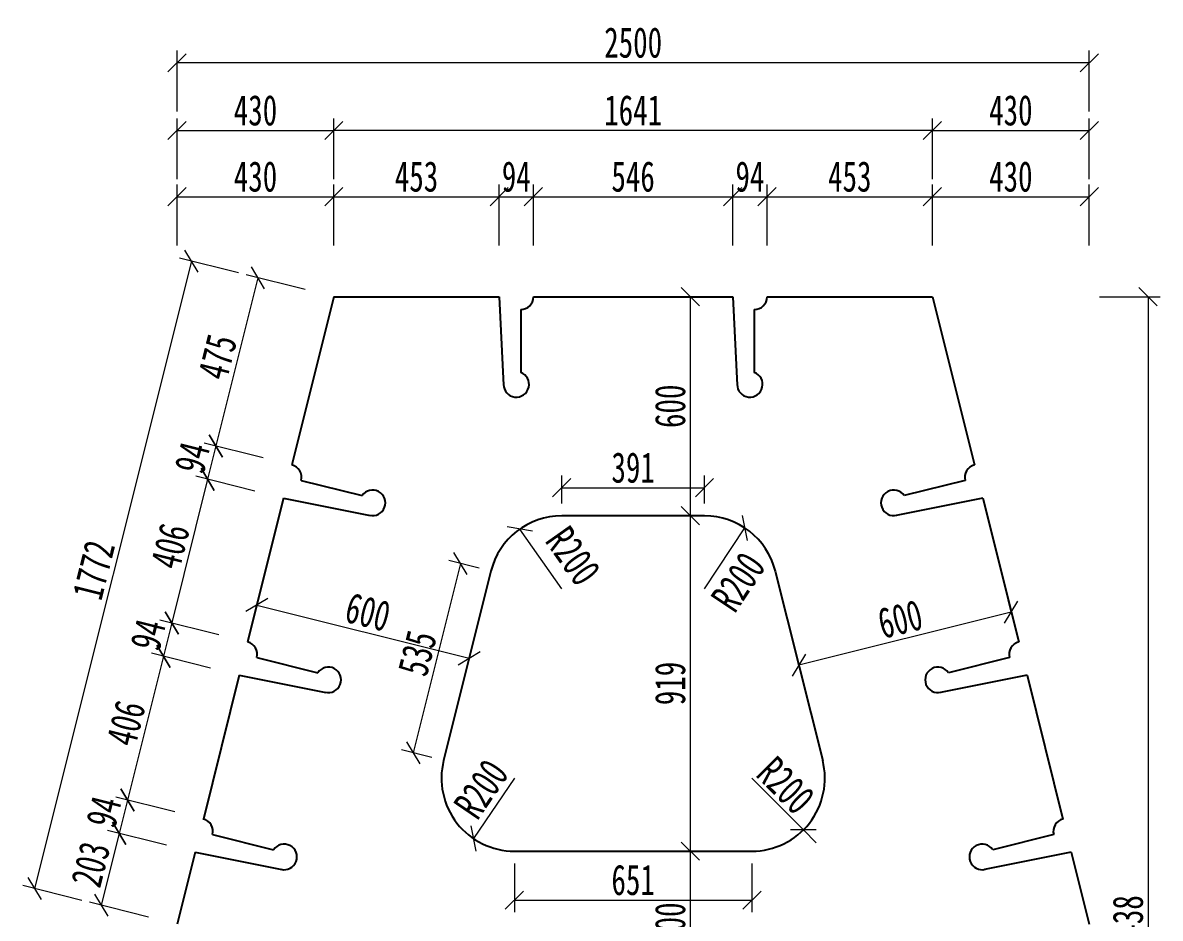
# Model space of a CAD drawing. Header units: millimetres. Extents: x -411717 to -116098, y 0 to 693159.
# Drawn here: x -177870 to -174752, y 356482 to 358935 of the extents above; entities that cross this region are included whole.
import ezdxf

# ---------------------------------------------------------------- set-up
doc = ezdxf.new("R2010")
doc.units = ezdxf.units.MM
doc.header["$LTSCALE"] = 2
doc.header["$PDMODE"] = 3
doc.header["$PDSIZE"] = -10
doc.layers.get('Defpoints').update_dxf_attribs({"color": 8, "lineweight": 9})
doc.layers.add('标注', color=4, linetype='Continuous', lineweight=13)
doc.layers.add('钢板粗线', color=1, linetype='Continuous', lineweight=25)
doc.styles.add('111', font='仿宋_GB2312.ttf', dxfattribs={"width": 0.7})
doc.dimstyles.new('200', dxfattribs={"dimscale": 0, "dimtxt": 2.5, "dimasz": 1.5, "dimexe": 1, "dimexo": 1, "dimgap": 0.4, "dimtad": 1, "dimdec": 0, "dimdsep": 46, "dimtxsty": '111', "dimblk": 'OBLIQUE', "dimcen": 0, "dimclrd": 256, "dimclre": 256, "dimclrt": 256, "dimadec": 1, "dimazin": 2, "dimtfac": 1, "dimtdec": 0, "dimtmove": 2, "dimatfit": 3, "dimfxl": 4, "dimfxlon": 1, "dimtolj": 1, "dimlwd": -1, "dimlwe": -1, "dimarcsym": 0})

# ---------------------------------------------------------------- blocks, each defined once
blk = doc.blocks.new('_Oblique')
at = {"color": 0, "linetype": 'ByBlock', "lineweight": -2}
blk.add_line((-0.5, -0.5), (0.5, 0.5), dxfattribs=at)
blk = doc.blocks.new('*D579')
at = {"layer": 'Defpoints', "color": 0, "transparency": 16777216}
for p in [(-176564, 358458.8), (-177017, 358222.9), (-176564, 358222.9)]:
    blk.add_point(p, dxfattribs=at)
at = {"layer": '标注', "transparency": 16777216}
for p, q in [((-177017, 358325.5), (-177017, 358492.2)), ((-176564, 358325.5), (-176564, 358492.2)), ((-177017, 358458.8), (-176564, 358458.8))]:
    blk.add_line(p, q, dxfattribs=at)
at = {"layer": '标注', "transparency": 16777216, "xscale": 50.00000000000008, "yscale": 50.00000000000008, "zscale": 50.00000000000008, "rotation": 180}
blk.add_blockref('_Oblique', (-177017, 358458.8), dxfattribs=at)
at = {"layer": '标注', "transparency": 16777216, "xscale": 50.00000000000008, "yscale": 50.00000000000008, "zscale": 50.00000000000008}
blk.add_blockref('_Oblique', (-176564, 358458.8), dxfattribs=at)
at = {"layer": '标注', "transparency": 16777216, "insert": (-176790.5, 358513.8), "char_height": 83.33, "attachment_point": 5, "style": '111'}
blk.add_mtext('\\A1;453', dxfattribs=at)
blk = doc.blocks.new('*D580')
at = {"layer": 'Defpoints', "color": 0, "transparency": 16777216}
for p in [(-176470, 358458.8), (-176564, 358222.9), (-176470, 358222.9)]:
    blk.add_point(p, dxfattribs=at)
at = {"layer": '标注', "transparency": 16777216}
for p, q in [((-176564, 358325.5), (-176564, 358492.2)), ((-176470, 358325.5), (-176470, 358492.2)), ((-176564, 358458.8), (-176470, 358458.8))]:
    blk.add_line(p, q, dxfattribs=at)
at = {"layer": '标注', "transparency": 16777216, "xscale": 50.00000000000008, "yscale": 50.00000000000008, "zscale": 50.00000000000008, "rotation": 180}
blk.add_blockref('_Oblique', (-176564, 358458.8), dxfattribs=at)
at = {"layer": '标注', "transparency": 16777216, "xscale": 50.00000000000008, "yscale": 50.00000000000008, "zscale": 50.00000000000008}
blk.add_blockref('_Oblique', (-176470, 358458.8), dxfattribs=at)
at = {"layer": '标注', "transparency": 16777216, "insert": (-176517, 358513.8), "char_height": 83.33, "attachment_point": 5, "style": '111'}
blk.add_mtext('\\A1;94', dxfattribs=at)
blk = doc.blocks.new('*D581')
at = {"layer": 'Defpoints', "color": 0, "transparency": 16777216}
for p in [(-175923.8, 358458.8), (-176470, 358222.9), (-175923.8, 358222.9)]:
    blk.add_point(p, dxfattribs=at)
at = {"layer": '标注', "transparency": 16777216}
for p, q in [((-176470, 358325.5), (-176470, 358492.2)), ((-175923.8, 358325.5), (-175923.8, 358492.2)), ((-176470, 358458.8), (-175923.8, 358458.8))]:
    blk.add_line(p, q, dxfattribs=at)
at = {"layer": '标注', "transparency": 16777216, "xscale": 50.00000000000008, "yscale": 50.00000000000008, "zscale": 50.00000000000008, "rotation": 180}
blk.add_blockref('_Oblique', (-176470, 358458.8), dxfattribs=at)
at = {"layer": '标注', "transparency": 16777216, "xscale": 50.00000000000008, "yscale": 50.00000000000008, "zscale": 50.00000000000008}
blk.add_blockref('_Oblique', (-175923.8, 358458.8), dxfattribs=at)
at = {"layer": '标注', "transparency": 16777216, "insert": (-176196.9, 358513.8), "char_height": 83.33, "attachment_point": 5, "style": '111'}
blk.add_mtext('\\A1;546', dxfattribs=at)
blk = doc.blocks.new('*D582')
at = {"layer": 'Defpoints', "color": 0, "transparency": 16777216}
for p in [(-175829.8, 358458.8), (-175923.8, 358222.9), (-175829.8, 358222.9)]:
    blk.add_point(p, dxfattribs=at)
at = {"layer": '标注', "transparency": 16777216}
for p, q in [((-175923.8, 358325.5), (-175923.8, 358492.2)), ((-175829.8, 358325.5), (-175829.8, 358492.2)), ((-175923.8, 358458.8), (-175829.8, 358458.8))]:
    blk.add_line(p, q, dxfattribs=at)
at = {"layer": '标注', "transparency": 16777216, "xscale": 50.00000000000008, "yscale": 50.00000000000008, "zscale": 50.00000000000008, "rotation": 180}
blk.add_blockref('_Oblique', (-175923.8, 358458.8), dxfattribs=at)
at = {"layer": '标注', "transparency": 16777216, "xscale": 50.00000000000008, "yscale": 50.00000000000008, "zscale": 50.00000000000008}
blk.add_blockref('_Oblique', (-175829.8, 358458.8), dxfattribs=at)
at = {"layer": '标注', "transparency": 16777216, "insert": (-175876.8, 358513.8), "char_height": 83.33, "attachment_point": 5, "style": '111'}
blk.add_mtext('\\A1;94', dxfattribs=at)
blk = doc.blocks.new('*D583')
at = {"layer": 'Defpoints', "color": 0, "transparency": 16777216}
for p in [(-175376.5, 358458.8), (-175829.8, 358222.9), (-175376.5, 358222.9)]:
    blk.add_point(p, dxfattribs=at)
at = {"layer": '标注', "transparency": 16777216}
for p, q in [((-175829.8, 358325.5), (-175829.8, 358492.2)), ((-175376.5, 358325.5), (-175376.5, 358492.2)), ((-175829.8, 358458.8), (-175376.5, 358458.8))]:
    blk.add_line(p, q, dxfattribs=at)
at = {"layer": '标注', "transparency": 16777216, "xscale": 50.00000000000008, "yscale": 50.00000000000008, "zscale": 50.00000000000008, "rotation": 180}
blk.add_blockref('_Oblique', (-175829.8, 358458.8), dxfattribs=at)
at = {"layer": '标注', "transparency": 16777216, "xscale": 50.00000000000008, "yscale": 50.00000000000008, "zscale": 50.00000000000008}
blk.add_blockref('_Oblique', (-175376.5, 358458.8), dxfattribs=at)
at = {"layer": '标注', "transparency": 16777216, "insert": (-175603.1, 358513.8), "char_height": 83.33, "attachment_point": 5, "style": '111'}
blk.add_mtext('\\A1;453', dxfattribs=at)
blk = doc.blocks.new('*D584')
at = {"layer": 'Defpoints', "color": 0, "transparency": 16777216}
for p in [(-174946.7, 358458.8), (-175376.5, 358222.9), (-174946.7, 356503.9)]:
    blk.add_point(p, dxfattribs=at)
at = {"layer": '标注', "transparency": 16777216}
for p, q in [((-175376.5, 358325.5), (-175376.5, 358492.2)), ((-174946.7, 358325.5), (-174946.7, 358492.2)), ((-175376.5, 358458.8), (-174946.7, 358458.8))]:
    blk.add_line(p, q, dxfattribs=at)
at = {"layer": '标注', "transparency": 16777216, "xscale": 50.00000000000008, "yscale": 50.00000000000008, "zscale": 50.00000000000008, "rotation": 180}
blk.add_blockref('_Oblique', (-175376.5, 358458.8), dxfattribs=at)
at = {"layer": '标注', "transparency": 16777216, "xscale": 50.00000000000008, "yscale": 50.00000000000008, "zscale": 50.00000000000008}
blk.add_blockref('_Oblique', (-174946.7, 358458.8), dxfattribs=at)
at = {"layer": '标注', "transparency": 16777216, "insert": (-175161.6, 358513.8), "char_height": 83.33, "attachment_point": 5, "style": '111'}
blk.add_mtext('\\A1;430', dxfattribs=at)
blk = doc.blocks.new('*D585')
at = {"layer": 'Defpoints', "color": 0, "transparency": 16777216}
for p in [(-177017, 358640.2), (-177017, 358222.9), (-175376.5, 358222.9)]:
    blk.add_point(p, dxfattribs=at)
at = {"layer": '标注', "transparency": 16777216}
for p, q in [((-177017, 358506.9), (-177017, 358673.5)), ((-175376.5, 358506.9), (-175376.5, 358673.5)), ((-175376.5, 358640.2), (-177017, 358640.2))]:
    blk.add_line(p, q, dxfattribs=at)
at = {"layer": '标注', "transparency": 16777216, "xscale": 50.00000000000008, "yscale": 50.00000000000008, "zscale": 50.00000000000008, "rotation": 180}
blk.add_blockref('_Oblique', (-177017, 358640.2), dxfattribs=at)
at = {"layer": '标注', "transparency": 16777216, "xscale": 50.00000000000008, "yscale": 50.00000000000008, "zscale": 50.00000000000008}
blk.add_blockref('_Oblique', (-175376.5, 358640.2), dxfattribs=at)
at = {"layer": '标注', "transparency": 16777216, "insert": (-176196.7, 358695.2), "char_height": 83.33, "attachment_point": 5, "style": '111'}
blk.add_mtext('\\A1;1641', dxfattribs=at)
blk = doc.blocks.new('*D586')
at = {"layer": 'Defpoints', "color": 0, "transparency": 16777216}
for p in [(-177446.7, 358825.8), (-177446.7, 356503.9), (-174946.7, 356503.9)]:
    blk.add_point(p, dxfattribs=at)
at = {"layer": '标注', "transparency": 16777216}
for p, q in [((-177446.7, 358692.5), (-177446.7, 358859.1)), ((-174946.7, 358692.5), (-174946.7, 358859.1)), ((-174946.7, 358825.8), (-177446.7, 358825.8))]:
    blk.add_line(p, q, dxfattribs=at)
at = {"layer": '标注', "transparency": 16777216, "xscale": 50.00000000000006, "yscale": 50.00000000000006, "zscale": 50.00000000000006, "rotation": 180}
blk.add_blockref('_Oblique', (-177446.7, 358825.8), dxfattribs=at)
at = {"layer": '标注', "transparency": 16777216, "xscale": 50.00000000000006, "yscale": 50.00000000000006, "zscale": 50.00000000000006}
blk.add_blockref('_Oblique', (-174946.7, 358825.8), dxfattribs=at)
at = {"layer": '标注', "transparency": 16777216, "insert": (-176196.7, 358880.8), "char_height": 83.33, "attachment_point": 5, "style": '111'}
blk.add_mtext('\\A1;2500', dxfattribs=at)
blk = doc.blocks.new('*D587')
at = {"layer": 'Defpoints', "color": 0, "transparency": 16777216}
for p in [(-174946.7, 358640.2), (-175376.5, 358404.3), (-174946.7, 356685.3)]:
    blk.add_point(p, dxfattribs=at)
at = {"layer": '标注', "transparency": 16777216}
for p, q in [((-175376.5, 358506.9), (-175376.5, 358673.5)), ((-174946.7, 358506.9), (-174946.7, 358673.5)), ((-175376.5, 358640.2), (-174946.7, 358640.2))]:
    blk.add_line(p, q, dxfattribs=at)
at = {"layer": '标注', "transparency": 16777216, "xscale": 50.00000000000008, "yscale": 50.00000000000008, "zscale": 50.00000000000008, "rotation": 180}
blk.add_blockref('_Oblique', (-175376.5, 358640.2), dxfattribs=at)
at = {"layer": '标注', "transparency": 16777216, "xscale": 50.00000000000008, "yscale": 50.00000000000008, "zscale": 50.00000000000008}
blk.add_blockref('_Oblique', (-174946.7, 358640.2), dxfattribs=at)
at = {"layer": '标注', "transparency": 16777216, "insert": (-175161.6, 358695.2), "char_height": 83.33, "attachment_point": 5, "style": '111'}
blk.add_mtext('\\A1;430', dxfattribs=at)
blk = doc.blocks.new('*D588')
at = {"layer": 'Defpoints', "color": 0, "transparency": 16777216}
for p in [(-177017, 358640.2), (-177446.7, 358404.3), (-177017, 356685.3)]:
    blk.add_point(p, dxfattribs=at)
at = {"layer": '标注', "transparency": 16777216}
for p, q in [((-177446.7, 358506.9), (-177446.7, 358673.5)), ((-177017, 358506.9), (-177017, 358673.5)), ((-177446.7, 358640.2), (-177017, 358640.2))]:
    blk.add_line(p, q, dxfattribs=at)
at = {"layer": '标注', "transparency": 16777216, "xscale": 50.00000000000008, "yscale": 50.00000000000008, "zscale": 50.00000000000008, "rotation": 180}
blk.add_blockref('_Oblique', (-177446.7, 358640.2), dxfattribs=at)
at = {"layer": '标注', "transparency": 16777216, "xscale": 50.00000000000008, "yscale": 50.00000000000008, "zscale": 50.00000000000008}
blk.add_blockref('_Oblique', (-177017, 358640.2), dxfattribs=at)
at = {"layer": '标注', "transparency": 16777216, "insert": (-177231.8, 358695.2), "char_height": 83.33, "attachment_point": 5, "style": '111'}
blk.add_mtext('\\A1;430', dxfattribs=at)
blk = doc.blocks.new('*D589')
at = {"layer": 'Defpoints', "color": 0, "transparency": 16777216}
for p in [(-177017, 358458.8), (-177446.7, 358222.9), (-177017, 356503.9)]:
    blk.add_point(p, dxfattribs=at)
at = {"layer": '标注', "transparency": 16777216}
for p, q in [((-177446.7, 358325.5), (-177446.7, 358492.2)), ((-177017, 358325.5), (-177017, 358492.2)), ((-177446.7, 358458.8), (-177017, 358458.8))]:
    blk.add_line(p, q, dxfattribs=at)
at = {"layer": '标注', "transparency": 16777216, "xscale": 50.00000000000008, "yscale": 50.00000000000008, "zscale": 50.00000000000008, "rotation": 180}
blk.add_blockref('_Oblique', (-177446.7, 358458.8), dxfattribs=at)
at = {"layer": '标注', "transparency": 16777216, "xscale": 50.00000000000008, "yscale": 50.00000000000008, "zscale": 50.00000000000008}
blk.add_blockref('_Oblique', (-177017, 358458.8), dxfattribs=at)
at = {"layer": '标注', "transparency": 16777216, "insert": (-177231.8, 358513.8), "char_height": 83.33, "attachment_point": 5, "style": '111'}
blk.add_mtext('\\A1;430', dxfattribs=at)
blk = doc.blocks.new('*D590')
at = {"layer": 'Defpoints', "color": 0, "transparency": 16777216}
for p in [(-177017, 358184.7), (-177340.1, 357775.9), (-177132.2, 357724)]:
    blk.add_point(p, dxfattribs=at)
at = {"layer": '标注', "transparency": 16777216}
for p, q in [((-177224.9, 358236.7), (-177340.1, 357775.9)), ((-177095.5, 358204.3), (-177257.2, 358244.7)), ((-177210.7, 357743.6), (-177372.4, 357784))]:
    blk.add_line(p, q, dxfattribs=at)
at = {"layer": '标注', "transparency": 16777216, "xscale": 50.00000000000006, "yscale": 50.00000000000006, "zscale": 50.00000000000006}
for p, rotation in [((-177224.9, 358236.7), 75.96375653207008), ((-177340.1, 357775.9), 255.9637565320701)]:
    blk.add_blockref('_Oblique', p, dxfattribs=dict(at, rotation=rotation))
at = {"layer": '标注', "transparency": 16777216, "insert": (-177335.8, 358019.6), "char_height": 83.33, "attachment_point": 5, "rotation": 75.9638, "style": '111'}
blk.add_mtext('\\A1;475', dxfattribs=at)
blk = doc.blocks.new('*D591')
at = {"layer": 'Defpoints', "color": 0, "transparency": 16777216}
for p in [(-177017, 358184.7), (-177837.3, 356563.3), (-177446.7, 356465.7)]:
    blk.add_point(p, dxfattribs=at)
at = {"layer": '标注', "transparency": 16777216}
for p, q in [((-177278.2, 358250), (-177439.9, 358290.4)), ((-177407.5, 358282.3), (-177837.3, 356563.3)), ((-177707.9, 356531), (-177869.6, 356571.4))]:
    blk.add_line(p, q, dxfattribs=at)
at = {"layer": '标注', "transparency": 16777216, "xscale": 50.00000000000006, "yscale": 50.00000000000006, "zscale": 50.00000000000006}
for p, rotation in [((-177407.5, 358282.3), 75.96375653207215), ((-177837.3, 356563.3), 255.9637565320722)]:
    blk.add_blockref('_Oblique', p, dxfattribs=dict(at, rotation=rotation))
at = {"layer": '标注', "transparency": 16777216, "insert": (-177675.8, 357436.2), "char_height": 83.33, "attachment_point": 5, "rotation": 75.9638, "style": '111'}
blk.add_mtext('\\A1;1772', dxfattribs=at)
blk = doc.blocks.new('*D592')
at = {"layer": 'Defpoints', "color": 0, "transparency": 16777216}
for p in [(-177132.2, 357724), (-177362.9, 357684.7), (-177155, 357632.8)]:
    blk.add_point(p, dxfattribs=at)
at = {"layer": '标注', "transparency": 16777216}
for p, q in [((-177210.7, 357743.6), (-177372.4, 357784)), ((-177340.1, 357775.9), (-177362.9, 357684.7)), ((-177233.5, 357652.4), (-177395.2, 357692.8))]:
    blk.add_line(p, q, dxfattribs=at)
at = {"layer": '标注', "transparency": 16777216, "xscale": 50.00000000000006, "yscale": 50.00000000000006, "zscale": 50.00000000000006}
for p, rotation in [((-177340.1, 357775.9), 75.9637565320907), ((-177362.9, 357684.7), 255.9637565320907)]:
    blk.add_blockref('_Oblique', p, dxfattribs=dict(at, rotation=rotation))
at = {"layer": '标注', "transparency": 16777216, "insert": (-177404.8, 357743.7), "char_height": 83.33, "attachment_point": 5, "rotation": 75.9638, "style": '111'}
blk.add_mtext('\\A1;94', dxfattribs=at)
blk = doc.blocks.new('*D593')
at = {"layer": 'Defpoints', "color": 0, "transparency": 16777216}
for p in [(-177155, 357632.8), (-177461.3, 357290.9), (-177253.4, 357238.9)]:
    blk.add_point(p, dxfattribs=at)
at = {"layer": '标注', "transparency": 16777216}
for p, q in [((-177362.9, 357684.7), (-177461.3, 357290.9)), ((-177233.5, 357652.4), (-177395.2, 357692.8)), ((-177332, 357258.5), (-177493.7, 357298.9))]:
    blk.add_line(p, q, dxfattribs=at)
at = {"layer": '标注', "transparency": 16777216, "xscale": 50.00000000000006, "yscale": 50.00000000000006, "zscale": 50.00000000000006}
for p, rotation in [((-177362.9, 357684.7), 75.96375653163915), ((-177461.3, 357290.9), 255.9637565316392)]:
    blk.add_blockref('_Oblique', p, dxfattribs=dict(at, rotation=rotation))
at = {"layer": '标注', "transparency": 16777216, "insert": (-177465.5, 357501.1), "char_height": 83.33, "attachment_point": 5, "rotation": 75.9638, "style": '111'}
blk.add_mtext('\\A1;406', dxfattribs=at)
blk = doc.blocks.new('*D594')
at = {"layer": 'Defpoints', "color": 0, "transparency": 16777216}
for p in [(-177253.4, 357238.9), (-177484.1, 357199.7), (-177276.2, 357147.7)]:
    blk.add_point(p, dxfattribs=at)
at = {"layer": '标注', "transparency": 16777216}
for p, q in [((-177332, 357258.5), (-177493.7, 357298.9)), ((-177461.3, 357290.9), (-177484.1, 357199.7)), ((-177354.8, 357167.3), (-177516.5, 357207.8))]:
    blk.add_line(p, q, dxfattribs=at)
at = {"layer": '标注', "transparency": 16777216, "xscale": 50.00000000000006, "yscale": 50.00000000000006, "zscale": 50.00000000000006}
for p, rotation in [((-177461.3, 357290.9), 75.96375653209934), ((-177484.1, 357199.7), 255.9637565320993)]:
    blk.add_blockref('_Oblique', p, dxfattribs=dict(at, rotation=rotation))
at = {"layer": '标注', "transparency": 16777216, "insert": (-177526.1, 357258.6), "char_height": 83.33, "attachment_point": 5, "rotation": 75.9638, "style": '111'}
blk.add_mtext('\\A1;94', dxfattribs=at)
blk = doc.blocks.new('*D595')
at = {"layer": 'Defpoints', "color": 0, "transparency": 16777216}
for p in [(-177276.2, 357147.7), (-177582.6, 356805.8), (-177374.7, 356753.8)]:
    blk.add_point(p, dxfattribs=at)
at = {"layer": '标注', "transparency": 16777216}
for p, q in [((-177484.1, 357199.7), (-177582.6, 356805.8)), ((-177354.8, 357167.3), (-177516.5, 357207.8)), ((-177453.2, 356773.5), (-177614.9, 356813.9))]:
    blk.add_line(p, q, dxfattribs=at)
at = {"layer": '标注', "transparency": 16777216, "xscale": 50.00000000000006, "yscale": 50.00000000000006, "zscale": 50.00000000000006}
for p, rotation in [((-177484.1, 357199.7), 75.96375653207352), ((-177582.6, 356805.8), 255.9637565320735)]:
    blk.add_blockref('_Oblique', p, dxfattribs=dict(at, rotation=rotation))
at = {"layer": '标注', "transparency": 16777216, "insert": (-177586.7, 357016.1), "char_height": 83.33, "attachment_point": 5, "rotation": 75.9638, "style": '111'}
blk.add_mtext('\\A1;406', dxfattribs=at)
blk = doc.blocks.new('*D596')
at = {"layer": 'Defpoints', "color": 0, "transparency": 16777216}
for p in [(-177374.7, 356753.8), (-177605.4, 356714.6), (-177397.5, 356662.6)]:
    blk.add_point(p, dxfattribs=at)
at = {"layer": '标注', "transparency": 16777216}
for p, q in [((-177453.2, 356773.5), (-177614.9, 356813.9)), ((-177582.6, 356805.8), (-177605.4, 356714.6)), ((-177476, 356682.3), (-177637.7, 356722.7))]:
    blk.add_line(p, q, dxfattribs=at)
at = {"layer": '标注', "transparency": 16777216, "xscale": 50.00000000000006, "yscale": 50.00000000000006, "zscale": 50.00000000000006}
for p, rotation in [((-177582.6, 356805.8), 75.9637565320907), ((-177605.4, 356714.6), 255.9637565320907)]:
    blk.add_blockref('_Oblique', p, dxfattribs=dict(at, rotation=rotation))
at = {"layer": '标注', "transparency": 16777216, "insert": (-177647.4, 356773.5), "char_height": 83.33, "attachment_point": 5, "rotation": 75.9638, "style": '111'}
blk.add_mtext('\\A1;94', dxfattribs=at)
blk = doc.blocks.new('*D597')
at = {"layer": 'Defpoints', "color": 0, "transparency": 16777216}
for p in [(-177397.5, 356662.6), (-177654.6, 356517.7), (-177446.7, 356465.7)]:
    blk.add_point(p, dxfattribs=at)
at = {"layer": '标注', "transparency": 16777216}
for p, q in [((-177605.4, 356714.6), (-177654.6, 356517.7)), ((-177476, 356682.3), (-177637.7, 356722.7)), ((-177525.3, 356485.3), (-177687, 356525.7))]:
    blk.add_line(p, q, dxfattribs=at)
at = {"layer": '标注', "transparency": 16777216, "xscale": 50.00000000000006, "yscale": 50.00000000000006, "zscale": 50.00000000000006}
for p, rotation in [((-177605.4, 356714.6), 75.96375653206152), ((-177654.6, 356517.7), 255.9637565320616)]:
    blk.add_blockref('_Oblique', p, dxfattribs=dict(at, rotation=rotation))
at = {"layer": '标注', "transparency": 16777216, "insert": (-177683.4, 356629.5), "char_height": 83.33, "attachment_point": 5, "rotation": 75.9638, "style": '111'}
blk.add_mtext('\\A1;203', dxfattribs=at)
blk = doc.blocks.new('*D606')
at = {"layer": 'Defpoints', "color": 0, "transparency": 16777216}
for p in [(-175376.5, 358184.7), (-175376.5, 354746.7), (-174785.5, 354746.7)]:
    blk.add_point(p, dxfattribs=at)
at = {"layer": '标注', "transparency": 16777216}
for p, q in [((-174918.9, 358184.7), (-174752.2, 358184.7)), ((-174785.5, 358184.7), (-174785.5, 354746.7)), ((-174918.9, 354746.7), (-174752.2, 354746.7))]:
    blk.add_line(p, q, dxfattribs=at)
at = {"layer": '标注', "transparency": 16777216, "xscale": 50.00000000000006, "yscale": 50.00000000000006, "zscale": 50.00000000000006}
for p, rotation in [((-174785.5, 358184.7), 90), ((-174785.5, 354746.7), 270)]:
    blk.add_blockref('_Oblique', p, dxfattribs=dict(at, rotation=rotation))
at = {"layer": '标注', "transparency": 16777216, "insert": (-174840.5, 356465.7), "char_height": 83.33, "attachment_point": 5, "rotation": 90, "style": '111'}
blk.add_mtext('\\A1;3438', dxfattribs=at)
blk = doc.blocks.new('*D644')
at = {"layer": 'Defpoints', "color": 0, "transparency": 16777216}
for p in [(-176073.1, 358184.7), (-176073.1, 357584.7), (-176040.1, 357584.7)]:
    blk.add_point(p, dxfattribs=at)
at = {"layer": '标注', "transparency": 16777216}
for p, q in [((-176040.1, 358184.7), (-176006.7, 358184.7)), ((-176040.1, 358184.7), (-176040.1, 357584.7)), ((-176040.1, 357584.7), (-176006.7, 357584.7))]:
    blk.add_line(p, q, dxfattribs=at)
at = {"layer": '标注', "transparency": 16777216, "xscale": 50.00000000000006, "yscale": 50.00000000000006, "zscale": 50.00000000000006}
for p, rotation in [((-176040.1, 358184.7), 90), ((-176040.1, 357584.7), 270)]:
    blk.add_blockref('_Oblique', p, dxfattribs=dict(at, rotation=rotation))
at = {"layer": '标注', "transparency": 16777216, "insert": (-176095.1, 357884.7), "char_height": 83.33, "attachment_point": 5, "rotation": 90, "style": '111'}
blk.add_mtext('\\A1;600', dxfattribs=at)
blk = doc.blocks.new('*D645')
at = {"layer": 'Defpoints', "color": 0, "transparency": 16777216}
for p in [(-176196.7, 357584.7), (-176196.7, 356665.7), (-176040.1, 356665.7)]:
    blk.add_point(p, dxfattribs=at)
at = {"layer": '标注', "transparency": 16777216}
for p, q in [((-176163.4, 357584.7), (-176006.7, 357584.7)), ((-176040.1, 357584.7), (-176040.1, 356665.7)), ((-176163.4, 356665.7), (-176006.7, 356665.7))]:
    blk.add_line(p, q, dxfattribs=at)
at = {"layer": '标注', "transparency": 16777216, "xscale": 50.00000000000006, "yscale": 50.00000000000006, "zscale": 50.00000000000006}
for p, rotation in [((-176040.1, 357584.7), 90), ((-176040.1, 356665.7), 270)]:
    blk.add_blockref('_Oblique', p, dxfattribs=dict(at, rotation=rotation))
at = {"layer": '标注', "transparency": 16777216, "insert": (-176095.1, 357125.2), "char_height": 83.33, "attachment_point": 5, "rotation": 90, "style": '111'}
blk.add_mtext('\\A1;919', dxfattribs=at)
blk = doc.blocks.new('*D646')
at = {"layer": 'Defpoints', "color": 0, "transparency": 16777216}
for p in [(-176314.6, 356665.7), (-176314.6, 356265.7), (-176040.1, 356265.7)]:
    blk.add_point(p, dxfattribs=at)
at = {"layer": '标注', "transparency": 16777216}
for p, q in [((-176173.4, 356665.7), (-176006.7, 356665.7)), ((-176040.1, 356665.7), (-176040.1, 356265.7)), ((-176173.4, 356265.7), (-176006.7, 356265.7))]:
    blk.add_line(p, q, dxfattribs=at)
at = {"layer": '标注', "transparency": 16777216, "xscale": 50.00000000000006, "yscale": 50.00000000000006, "zscale": 50.00000000000006}
for p, rotation in [((-176040.1, 356665.7), 90), ((-176040.1, 356265.7), 270)]:
    blk.add_blockref('_Oblique', p, dxfattribs=dict(at, rotation=rotation))
at = {"layer": '标注', "transparency": 16777216, "insert": (-176095.1, 356465.7), "char_height": 83.33, "attachment_point": 5, "rotation": 90, "style": '111'}
blk.add_mtext('\\A1;400', dxfattribs=at)
blk = doc.blocks.new('*D651')
at = {"layer": 'Defpoints', "color": 0, "transparency": 16777216}
for p in [(-177222.5, 357362.5), (-176640.4, 357216.9), (-176646, 357194.6)]:
    blk.add_point(p, dxfattribs=at)
at = {"layer": '标注', "transparency": 16777216}
for p, q in [((-177228.1, 357340.2), (-177236.2, 357307.8)), ((-177228.1, 357340.2), (-176646, 357194.6)), ((-176646, 357194.6), (-176654.1, 357162.3))]:
    blk.add_line(p, q, dxfattribs=at)
at = {"layer": '标注', "transparency": 16777216, "xscale": 50.00000000000006, "yscale": 50.00000000000006, "zscale": 50.00000000000006}
for p, rotation in [((-177228.1, 357340.2), 165.9637565320654), ((-176646, 357194.6), 345.9637565320654)]:
    blk.add_blockref('_Oblique', p, dxfattribs=dict(at, rotation=rotation))
at = {"layer": '标注', "transparency": 16777216, "insert": (-176923.7, 357320.8), "char_height": 83.33, "attachment_point": 5, "rotation": 345.9638, "style": '111'}
blk.add_mtext('\\A1;600', dxfattribs=at)
blk = doc.blocks.new('*D652')
at = {"layer": 'Defpoints', "color": 0, "transparency": 16777216}
for p in [(-175159.2, 357315.7), (-175742.6, 357175.2), (-175741.3, 357170.2)]:
    blk.add_point(p, dxfattribs=at)
at = {"layer": '标注', "transparency": 16777216}
for p, q in [((-175160.5, 357320.8), (-175168.6, 357353.1)), ((-175160.5, 357320.8), (-175742.6, 357175.2)), ((-175742.6, 357175.2), (-175750.7, 357207.6))]:
    blk.add_line(p, q, dxfattribs=at)
at = {"layer": '标注', "transparency": 16777216, "xscale": 50.00000000000006, "yscale": 50.00000000000006, "zscale": 50.00000000000006}
for p, rotation in [((-175160.5, 357320.8), 14.03624346793456), ((-175742.6, 357175.2), 194.0362434679346)]:
    blk.add_blockref('_Oblique', p, dxfattribs=dict(at, rotation=rotation))
at = {"layer": '标注', "transparency": 16777216, "insert": (-175464.9, 357301.4), "char_height": 83.33, "attachment_point": 5, "rotation": 14.0362, "style": '111'}
blk.add_mtext('\\A1;600', dxfattribs=at)
blk = doc.blocks.new('*D790')
at = {"layer": 'Defpoints', "color": 0, "transparency": 16777216}
for p in [(-176522.1, 356865.7), (-176634.7, 356700.4)]:
    blk.add_point(p, dxfattribs=at)
at = {"layer": '标注', "transparency": 16777216}
blk.add_line((-176522.1, 356865.7), (-176634.7, 356700.4), dxfattribs=at)
at = {"layer": '标注', "transparency": 16777216, "xscale": 50.00000000000008, "yscale": 50.00000000000008, "zscale": 50.00000000000008, "rotation": 235.7324098991908}
blk.add_blockref('_Oblique', (-176634.7, 356700.4), dxfattribs=at)
at = {"layer": '标注', "transparency": 16777216, "insert": (-176613.1, 356835.8), "char_height": 83.33, "attachment_point": 5, "rotation": 55.7324, "style": '111'}
blk.add_mtext('\\A1;R200', dxfattribs=at)
blk = doc.blocks.new('*D791')
at = {"layer": 'Defpoints', "color": 0, "transparency": 16777216}
for p in [(-175871.3, 356865.7), (-175730.3, 356723.9)]:
    blk.add_point(p, dxfattribs=at)
at = {"layer": '标注', "transparency": 16777216}
for p, q in [((-175871.3, 356865.7), (-175730.3, 356723.9)), ((-175730.3, 356723.9), (-175695, 356688.4))]:
    blk.add_line(p, q, dxfattribs=at)
at = {"layer": '标注', "transparency": 16777216, "xscale": 50.00000000000008, "yscale": 50.00000000000008, "zscale": 50.00000000000008, "rotation": 134.8447026181235}
blk.add_blockref('_Oblique', (-175730.3, 356723.9), dxfattribs=at)
at = {"layer": '标注', "transparency": 16777216, "insert": (-175778.6, 356845.9), "char_height": 83.33, "attachment_point": 5, "rotation": 314.8447, "style": '111'}
blk.add_mtext('\\A1;R200', dxfattribs=at)
blk = doc.blocks.new('*D792')
at = {"layer": 'Defpoints', "color": 0, "transparency": 16777216}
for p in [(-175890.4, 357551.2), (-176001.1, 357384.7)]:
    blk.add_point(p, dxfattribs=at)
at = {"layer": '标注', "transparency": 16777216}
blk.add_line((-176001.1, 357384.7), (-175890.4, 357551.2), dxfattribs=at)
at = {"layer": '标注', "transparency": 16777216, "xscale": 50.00000000000008, "yscale": 50.00000000000008, "zscale": 50.00000000000008, "rotation": 56.38453851635592}
blk.add_blockref('_Oblique', (-175890.4, 357551.2), dxfattribs=at)
at = {"layer": '标注', "transparency": 16777216, "insert": (-175908.5, 357403.3), "char_height": 83.33, "attachment_point": 5, "rotation": 56.3845, "style": '111'}
blk.add_mtext('\\A1;R200', dxfattribs=at)
blk = doc.blocks.new('*D793')
at = {"layer": 'Defpoints', "color": 0, "transparency": 16777216}
for p in [(-176507.6, 357548.1), (-176392.4, 357384.7)]:
    blk.add_point(p, dxfattribs=at)
at = {"layer": '标注', "transparency": 16777216}
blk.add_line((-176392.4, 357384.7), (-176507.6, 357548.1), dxfattribs=at)
at = {"layer": '标注', "transparency": 16777216, "xscale": 50.00000000000008, "yscale": 50.00000000000008, "zscale": 50.00000000000008, "rotation": 125.1823495934611}
blk.add_blockref('_Oblique', (-176507.6, 357548.1), dxfattribs=at)
at = {"layer": '标注', "transparency": 16777216, "insert": (-176361.3, 357474.5), "char_height": 83.33, "attachment_point": 5, "rotation": 305.1823, "style": '111'}
blk.add_mtext('\\A1;R200', dxfattribs=at)
blk = doc.blocks.new('*D794')
at = {"layer": 'Defpoints', "color": 0, "transparency": 16777216}
for p in [(-176522.1, 356665.7), (-175871.3, 356665.7), (-175871.3, 356531.6)]:
    blk.add_point(p, dxfattribs=at)
at = {"layer": '标注', "transparency": 16777216}
for p, q in [((-176522.1, 356632.4), (-176522.1, 356498.2)), ((-175871.3, 356632.4), (-175871.3, 356498.2)), ((-176522.1, 356531.6), (-175871.3, 356531.6))]:
    blk.add_line(p, q, dxfattribs=at)
at = {"layer": '标注', "transparency": 16777216, "xscale": 50.00000000000008, "yscale": 50.00000000000008, "zscale": 50.00000000000008, "rotation": 180}
blk.add_blockref('_Oblique', (-176522.1, 356531.6), dxfattribs=at)
at = {"layer": '标注', "transparency": 16777216, "xscale": 50.00000000000008, "yscale": 50.00000000000008, "zscale": 50.00000000000008}
blk.add_blockref('_Oblique', (-175871.3, 356531.6), dxfattribs=at)
at = {"layer": '标注', "transparency": 16777216, "insert": (-176196.7, 356586.6), "char_height": 83.33, "attachment_point": 5, "style": '111'}
blk.add_mtext('\\A1;651', dxfattribs=at)
blk = doc.blocks.new('*D795')
at = {"layer": 'Defpoints', "color": 0, "transparency": 16777216}
for p in [(-176001.1, 357661.4), (-176392.4, 357584.7), (-176001.1, 357584.7)]:
    blk.add_point(p, dxfattribs=at)
at = {"layer": '标注', "transparency": 16777216}
for p, q in [((-176392.4, 357618), (-176392.4, 357694.7)), ((-176001.1, 357618), (-176001.1, 357694.7)), ((-176392.4, 357661.4), (-176001.1, 357661.4))]:
    blk.add_line(p, q, dxfattribs=at)
at = {"layer": '标注', "transparency": 16777216, "xscale": 50.00000000000008, "yscale": 50.00000000000008, "zscale": 50.00000000000008, "rotation": 180}
blk.add_blockref('_Oblique', (-176392.4, 357661.4), dxfattribs=at)
at = {"layer": '标注', "transparency": 16777216, "xscale": 50.00000000000008, "yscale": 50.00000000000008, "zscale": 50.00000000000008}
blk.add_blockref('_Oblique', (-176001.1, 357661.4), dxfattribs=at)
at = {"layer": '标注', "transparency": 16777216, "insert": (-176196.7, 357716.4), "char_height": 83.33, "attachment_point": 5, "style": '111'}
blk.add_mtext('\\A1;391', dxfattribs=at)
blk = doc.blocks.new('*D796')
at = {"layer": 'Defpoints', "color": 0, "transparency": 16777216}
for p in [(-176586.4, 357433.2), (-176799.7, 356935.1), (-176716.1, 356914.2)]:
    blk.add_point(p, dxfattribs=at)
at = {"layer": '标注', "transparency": 16777216}
for p, q in [((-176669.9, 357454.1), (-176799.7, 356935.1)), ((-176618.7, 357441.3), (-176702.3, 357462.2)), ((-176748.5, 356922.3), (-176832, 356943.2))]:
    blk.add_line(p, q, dxfattribs=at)
at = {"layer": '标注', "transparency": 16777216, "xscale": 50.00000000000008, "yscale": 50.00000000000008, "zscale": 50.00000000000008}
for p, rotation in [((-176669.9, 357454.1), 75.96375653206296), ((-176799.7, 356935.1), 255.9637565320629)]:
    blk.add_blockref('_Oblique', p, dxfattribs=dict(at, rotation=rotation))
at = {"layer": '标注', "transparency": 16777216, "insert": (-176788.2, 357207.9), "char_height": 83.33, "attachment_point": 5, "rotation": 75.9638, "style": '111'}
blk.add_mtext('\\A1;535', dxfattribs=at)

msp = doc.modelspace()

# ---------------------------------------------------------------- linework, layer by layer
at = {"layer": '钢板粗线'}
for p, q in [((-177017, 358184.7), (-177132.2, 357724)), ((-177017, 358184.7), (-176564, 358184.7)), ((-176564, 358184.7), (-176551.9, 357942.9)), ((-176470, 358184.7), (-175923.8, 358184.7)), ((-175923.8, 358184.7), (-175911.7, 357942.9)), ((-175829.8, 358184.7), (-175376.5, 358184.7)), ((-175376.5, 358184.7), (-175261.3, 357724)), ((-176505, 358149.7), (-176505, 357977.6)), ((-175864.8, 358149.7), (-175864.8, 357977.6)), ((-177106.7, 357681.5), (-176939.7, 357639.8)), ((-175286.8, 357681.5), (-175453.7, 357639.8)), ((-177155, 357632.8), (-177253.4, 357238.9)), ((-177155, 357632.8), (-176917.5, 357585.8)), ((-175238.5, 357632.8), (-175475.9, 357585.8)), ((-175238.5, 357632.8), (-175140, 357238.9)), ((-176001.1, 357584.7), (-176392.4, 357584.7)), ((-176586.4, 357433.2), (-176716.1, 356914.2)), ((-175807.1, 357433.2), (-175677.3, 356914.2)), ((-177228, 357196.4), (-177061, 357154.7)), ((-175165.5, 357196.4), (-175332.5, 357154.7)), ((-177276.2, 357147.7), (-177374.7, 356753.8)), ((-177276.2, 357147.7), (-177038.8, 357100.7)), ((-175117.2, 357147.7), (-175354.7, 357100.7)), ((-175117.2, 357147.7), (-175018.8, 356753.8)), ((-177349.2, 356711.4), (-177182.2, 356669.6)), ((-175044.2, 356711.4), (-175211.2, 356669.6)), ((-176522.1, 356665.7), (-175871.3, 356665.7)), ((-177397.5, 356662.6), (-177446.7, 356465.7)), ((-177397.5, 356662.6), (-177160, 356615.7)), ((-174996, 356662.6), (-175233.4, 356615.7)), ((-174996, 356662.6), (-174946.7, 356465.7))]:
    msp.add_line(p, q, dxfattribs=at)
for centre, radius, start, end in [((-176505, 358184.7), 35, 270, 0), ((-175864.8, 358184.7), 35, 270, 0), ((-176517, 357944.7), 35, 180, 69.949), ((-175876.8, 357944.7), 35, 180, 69.949), ((-177140.6, 357690), 35, 345.9638, 75.9638), ((-175252.8, 357690), 35, 104.0362, 194.0362), ((-176910.7, 357620.2), 35, 255.9638, 145.9127), ((-175482.7, 357620.2), 35, 34.0873, 284.0362), ((-176392.4, 357384.7), 200, 90, 165.9638), ((-176001.1, 357384.7), 200, 14.0362, 90), ((-177261.9, 357204.9), 35, 345.9638, 75.9638), ((-175131.5, 357204.9), 35, 104.0362, 194.0362), ((-177032, 357135.1), 35, 255.9638, 145.9127), ((-175361.5, 357135.1), 35, 34.0873, 284.0362), ((-176522.1, 356865.7), 200, 165.9638, 270), ((-175871.3, 356865.7), 200, 270, 14.0362), ((-177383.2, 356719.9), 35, 345.9638, 75.9638), ((-175010.3, 356719.9), 35, 104.0362, 194.0362), ((-177153.3, 356650), 35, 255.9638, 145.9127), ((-175240.2, 356650), 35, 34.0873, 284.0362)]:
    msp.add_arc(centre, radius, start, end, dxfattribs=at)

# ---------------------------------------------------------------- dimensions: what is measured, and where the dimension line sits
at = {"layer": '标注'}
for base, p1, p2, picture, middle in [((-177446.7, 358825.8), (-174946.7, 356503.9), (-177446.7, 356503.9), '*D586', (-176196.7, 358880.8)), ((-177017, 358640.2), (-177446.7, 358404.3), (-177017, 356685.3), '*D588', (-177231.8, 358695.2)), ((-177016.9743977, 358640.2056441), (-175376.4743977, 358222.9351918), (-177016.9743977, 358222.9351918), '*D585', (-176196.7243977, 358695.2056441)), ((-174946.7, 358640.2), (-175376.5, 358404.3), (-174946.7, 356685.3), '*D587', (-175161.6, 358695.2)), ((-177017, 358458.8), (-177446.7, 358222.9), (-177017, 356503.9), '*D589', (-177231.8, 358513.8)), ((-174946.7, 358458.8), (-175376.5, 358222.9), (-174946.7, 356503.9), '*D584', (-175161.6, 358513.8)), ((-176001.1, 357661.4), (-176392.4, 357584.7), (-176001.1, 357584.7), '*D795', (-176196.7, 357716.4)), ((-175871.3, 356531.6), (-176522.1, 356665.7), (-175871.3, 356665.7), '*D794', (-176196.7, 356586.6))]:
    dim = msp.add_linear_dim(base=base, p1=p1, p2=p2, dimstyle='200', override={"dimscale": 33.333333, "dimadec": 3, "dimarcsym": 1}, dxfattribs=at)
    dim.commit()
    dim.dimension.update_dxf_attribs({"geometry": picture, "text_midpoint": middle})
for p1, p2, distance, picture, middle in [((-177017, 358222.9), (-176564, 358222.9), 235.9, '*D579', (-176790.5, 358513.8)), ((-176564, 358222.9), (-176470, 358222.9), 235.9, '*D580', (-176517, 358513.8)), ((-176470, 358222.9), (-175923.8, 358222.9), 235.9, '*D581', (-176196.9, 358513.8)), ((-175923.8, 358222.9), (-175829.8, 358222.9), 235.9, '*D582', (-175876.8, 358513.8)), ((-175829.8, 358222.9), (-175376.5, 358222.9), 235.9, '*D583', (-175603.1, 358513.8)), ((-177017, 358184.7), (-177446.7, 356465.7), -402.6, '*D591', (-177675.8, 357436.2)), ((-177017, 358184.7), (-177132.2, 357724), -214.3, '*D590', (-177335.8, 358019.6)), ((-177132.2, 357724), (-177155, 357632.8), -214.3, '*D592', (-177404.8, 357743.7)), ((-177155, 357632.8), (-177253.4, 357238.9), -214.3, '*D593', (-177465.5, 357501.1)), ((-176586.4, 357433.2), (-176716.1, 356914.2), -86.1, '*D796', (-176788.2, 357207.9)), ((-177222.5, 357362.5), (-176640.4, 357216.9), -23, '*D651', (-176923.7, 357320.8)), ((-175159.2, 357315.7), (-175741.3, 357170.2), -5.2, '*D652', (-175464.9, 357301.4)), ((-177253.4, 357238.9), (-177276.2, 357147.7), -214.3, '*D594', (-177526.1, 357258.6)), ((-177276.2, 357147.7), (-177374.7, 356753.8), -214.3, '*D595', (-177586.7, 357016.1)), ((-177374.7, 356753.8), (-177397.5, 356662.6), -214.3, '*D596', (-177647.4, 356773.5)), ((-177397.5, 356662.6), (-177446.7, 356465.7), -214.3, '*D597', (-177683.4, 356629.5))]:
    dim = msp.add_aligned_dim(p1=p1, p2=p2, distance=distance, dimstyle='200', override={"dimscale": 33.333333, "dimadec": 3, "dimarcsym": 1}, dxfattribs=at)
    dim.commit()
    dim.dimension.update_dxf_attribs({"geometry": picture, "text_midpoint": middle})
for base, p1, p2, picture, middle in [((-176040.1, 357584.7), (-176073.1, 358184.7), (-176073.1, 357584.7), '*D644', (-176095.1, 357884.7)), ((-174785.5, 354746.7), (-175376.5, 358184.7), (-175376.5, 354746.7), '*D606', (-174840.5, 356465.7)), ((-176040.1, 356665.7), (-176196.7, 357584.7), (-176196.7, 356665.7), '*D645', (-176095.1, 357125.2)), ((-176040.1, 356265.7), (-176314.6, 356665.7), (-176314.6, 356265.7), '*D646', (-176095.1, 356465.7))]:
    dim = msp.add_linear_dim(base=base, p1=p1, p2=p2, angle=90, dimstyle='200', override={"dimscale": 33.333333, "dimadec": 3, "dimarcsym": 1}, dxfattribs=at)
    dim.commit()
    dim.dimension.update_dxf_attribs({"geometry": picture, "text_midpoint": middle})
for center, mpoint, picture, middle in [((-176392.4, 357384.7), (-176507.6, 357548.1), '*D793', (-176361.3, 357474.5)), ((-176001.1, 357384.7), (-175890.4, 357551.2), '*D792', (-175908.5, 357403.3)), ((-175871.3, 356865.7), (-175730.3, 356723.9), '*D791', (-175778.6, 356845.9)), ((-176522.1, 356865.7), (-176634.7, 356700.4), '*D790', (-176613.1, 356835.8))]:
    dim = msp.add_radius_dim(center=center, mpoint=mpoint, dimstyle='200', override={"dimscale": 33.333333, "dimadec": 3, "dimarcsym": 1}, dxfattribs=at)
    dim.commit()
    dim.dimension.update_dxf_attribs({"geometry": picture, "text_midpoint": middle, "dimtype": 164})

doc.saveas('drawing.dxf')
